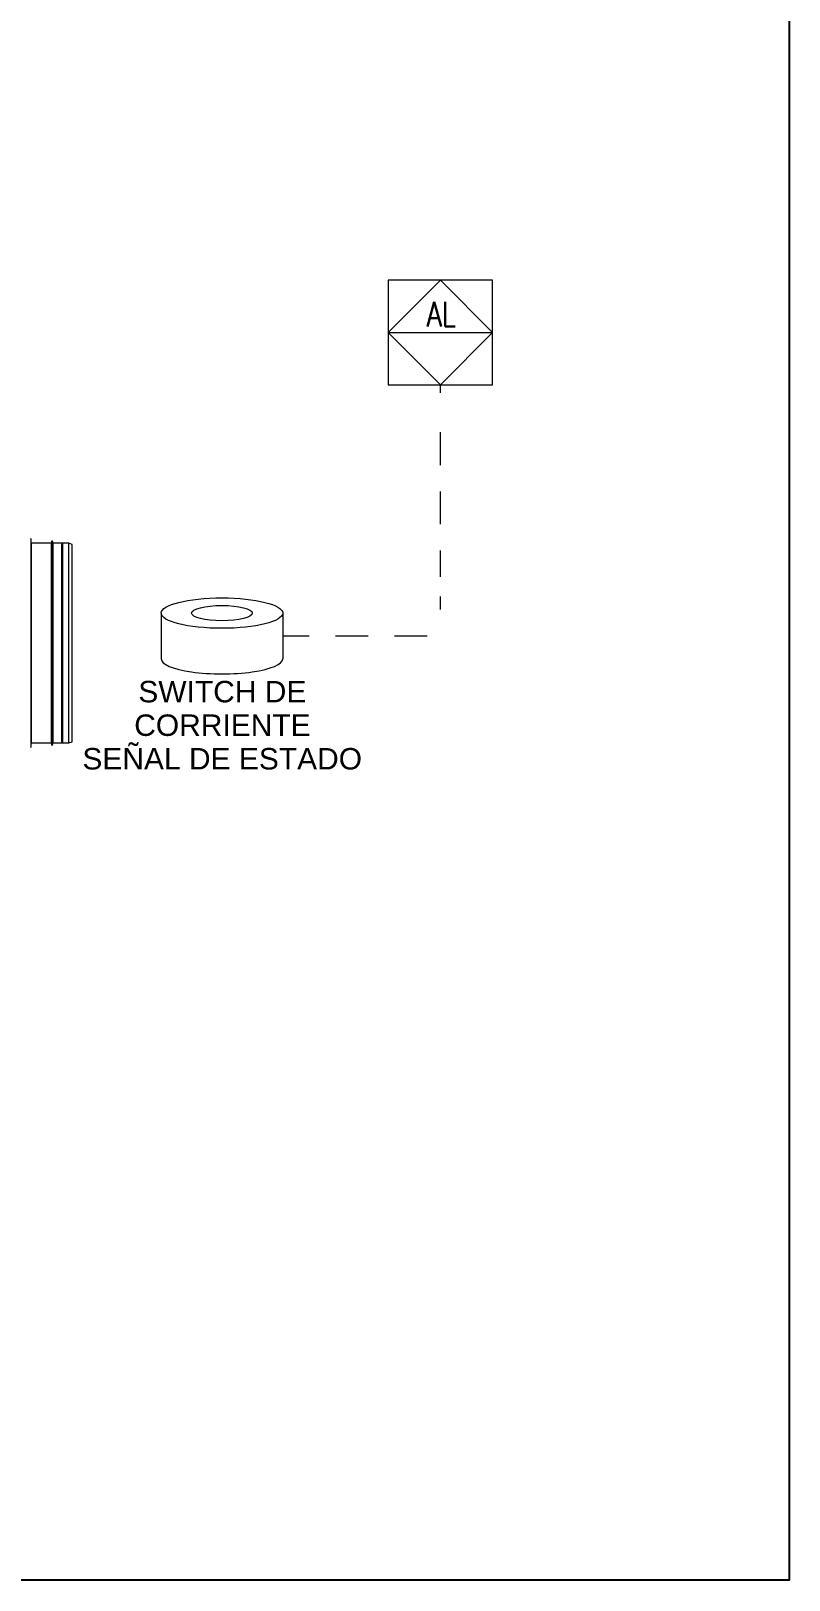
# Model space of a CAD drawing. Header units: inches. Extents: x -3 to 209, y -384 to 20.
# Drawn here: x 203.4 to 209.17, y -377.56 to -365.77 of the extents above; entities that cross this region are included whole.
import ezdxf

# ---------------------------------------------------------------- set-up
doc = ezdxf.new("R2010")
doc.units = ezdxf.units.IN
doc.header["$MEASUREMENT"] = 0
doc.linetypes.add('IMPORT-6A-LINEA ELECTRICA', pattern=[1.55, 0.2, -0.2, 0.25, -0.2, 0.25, -0.3, 0, -0.15])
for name, color, linetype, lineweight in [('1-controlAA', 4, 'Continuous', 5), ('1-Señalbinaria', 231, 'IMPORT-6A-LINEA ELECTRICA', 5), ('DET-INST', 3, 'Continuous', 5), ('HVAC Formato', 50, 'Continuous', 25), ('TX-INST', 250, 'Continuous', 5)]:
    doc.layers.add(name, color=color, linetype=linetype, lineweight=lineweight)
doc.layers.add('HVAC-Equipos', color=3, linetype='Continuous')
doc.styles.add('Arial_7', font='arial.ttf', dxfattribs={"height": 0.001967})
doc.styles.add('ROMANS', font='romans.shx', dxfattribs={"width": 0.8})

# ---------------------------------------------------------------- blocks, each defined once
blk = doc.blocks.new('td-100-silent')
at = {"lineweight": 0}
for p, q in [((0.5274, -0.1035), (0.5274, 0.1035)), ((0.5275, 0.1), (0.5274, 0.1035)), ((0.5275, 0.1), (0.5275, -0.1)), ((0.528, -0.0995), (0.528, 0.0995)), ((0.5477, 0.0995), (0.528, 0.0995)), ((0.5477, -0.0995), (0.5477, 0.0995)), ((0.5479, -0.0993), (0.5479, 0.0993)), ((0.548, 0.0988), (0.5479, 0.0993)), ((0.5482, 0.1018), (0.548, 0.1018)), ((0.548, -0.1018), (0.548, 0.1018)), ((0.548, 0.0988), (0.548, -0.0988)), ((0.5482, -0.1018), (0.5482, 0.1018)), ((0.5487, -0.1015), (0.5487, 0.1015)), ((0.5494, 0.0996), (0.5487, 0.1015)), ((0.5494, -0.0996), (0.5494, 0.0996)), ((0.5585, 0.0996), (0.5494, 0.0996)), ((0.5582, -0.0983), (0.5582, 0.0983)), ((0.5585, -0.0996), (0.5585, 0.0996)), ((0.5587, 0.0993), (0.5587, -0.0993)), ((0.5587, 0.0993), (0.5587, 0.0988)), ((0.5587, -0.0988), (0.5587, 0.0988)), ((0.5589, 0.0995), (0.5589, -0.0995)), ((0.565, 0.0995), (0.5589, 0.0995)), ((0.5683, 0.0983), (0.565, 0.0995)), ((0.565, -0.0995), (0.565, 0.0995)), ((0.5683, -0.0983), (0.5683, 0.0983)), ((0.5274, -0.1035), (0.5275, -0.1)), ((0.528, -0.0995), (0.5477, -0.0995)), ((0.5479, -0.0993), (0.548, -0.0988)), ((0.548, -0.1018), (0.5482, -0.1018)), ((0.5487, -0.1015), (0.5494, -0.0996)), ((0.5494, -0.0996), (0.5585, -0.0996)), ((0.5587, -0.0988), (0.5587, -0.0993)), ((0.5589, -0.0995), (0.565, -0.0995)), ((0.565, -0.0995), (0.5683, -0.0983))]:
    blk.add_line(p, q, dxfattribs=at)
for centre, radius, start, end in [((0.5269, 0.1035), 0.0005, 2, 90), ((0.5477, 0.0993), 0.0002, 5, 90), ((0.5482, 0.1013), 0.0005, 20, 90), ((0.5589, 0.0993), 0.0002, 90, 175), ((0.5269, -0.1035), 0.0005, 270, 358), ((0.5477, -0.0993), 0.0002, 270, 355), ((0.5482, -0.1013), 0.0005, 270, 340), ((0.5589, -0.0993), 0.0002, 185, 270)]:
    blk.add_arc(centre, radius, start, end, dxfattribs=at)
at = {"lineweight": 0, "extrusion": (0, 0, -1)}
for centre, start, end in [((-0.528, 0.1), 270, 358), ((-0.5485, 0.0988), 334.8858, 355.0003), ((-0.5582, 0.0988), 184.9997, 235.4514), ((-0.528, -0.1), 2, 90), ((-0.5485, -0.0988), 4.9997, 25.1142), ((-0.5582, -0.0988), 124.5486, 175.0003)]:
    blk.add_arc(centre, 0.0005, start, end, dxfattribs=at)
blk = doc.blocks.new('DIAGRAMA P_ID_dwg_ACTRIX_10-4445587-DIAGRAMAS DE INSTRUMENTACION')
at = {"layer": 'HVAC Formato', "color": 250, "lineweight": 5}
for p, q in [((-0.3475, 0), (-0.3475, -0.2607)), ((0.3475, 0), (0.3475, -0.2607))]:
    blk.add_line(p, q, dxfattribs=at)
for major_axis in [(-0.3475, 0), (-0.1738, 0)]:
    blk.add_ellipse((0, 0), major_axis=major_axis, ratio=0.25, dxfattribs=at)
blk.add_ellipse((0, -0.2607), major_axis=(-0.3475, 0), ratio=0.25, start_param=0, end_param=3.141593, dxfattribs=at)

msp = doc.modelspace()

# ---------------------------------------------------------------- linework, layer by layer
at = {"flags": 128}
msp.add_lwpolyline([(196.563, -354.962), (209.174, -354.962), (209.174, -377.561), (196.563, -377.561)], close=True, dxfattribs=at)
at = {"layer": '1-controlAA', "flags": 128}
msp.add_lwpolyline([(206.917, -367.666), (206.121, -367.666), (206.121, -368.462), (206.917, -368.462)], close=True, dxfattribs=at)
at = {"layer": '1-Señalbinaria', "flags": 128}
msp.add_lwpolyline([(205.319, -370.373), (206.519, -370.373), (206.519, -369.876), (206.519, -368.462)], dxfattribs=at)
at = {"layer": 'DET-INST'}
msp.add_line((206.121, -368.064), (206.917, -368.064), dxfattribs=at)
at = {"layer": 'DET-INST', "flags": 128}
msp.add_lwpolyline([(206.519, -367.666), (206.121, -368.064), (206.519, -368.462), (206.917, -368.064)], close=True, dxfattribs=at)

# ---------------------------------------------------------------- block references
at = {"xscale": 1.332419943752958, "yscale": 1.332419943752958, "zscale": 1.332419943752958}
msp.add_blockref('DIAGRAMA P_ID_dwg_ACTRIX_10-4445587-DIAGRAMAS DE INSTRUMENTACION', (204.855, -370.2), dxfattribs=at)
at = {"layer": 'HVAC-Equipos', "xscale": 7.637981917704027, "yscale": 7.637981917704027, "zscale": 7.637981917704027}
msp.add_blockref('td-100-silent', (199.373, -370.428), dxfattribs=at)

# ---------------------------------------------------------------- texts
at = {"layer": 'HVAC Formato', "color": 7, "insert": (203.691, -370.716), "char_height": 0.16333, "width": 2.31212, "attachment_point": 1, "line_spacing_factor": 0.938532, "style": 'Arial_7'}
msp.add_mtext('\\pi0.52719;SWITCH DE \\P\\pi0.496;CORRIENTE\\P\\pi0.10121;SEÑAL DE ESTADO', dxfattribs=at)
at = {"layer": 'TX-INST', "color": 7, "insert": (206.527, -367.831), "char_height": 0.1865, "width": 0.44628, "attachment_point": 2, "line_spacing_factor": 0.964689, "style": 'ROMANS'}
msp.add_mtext('AL', dxfattribs=at)

doc.saveas('drawing.dxf')
